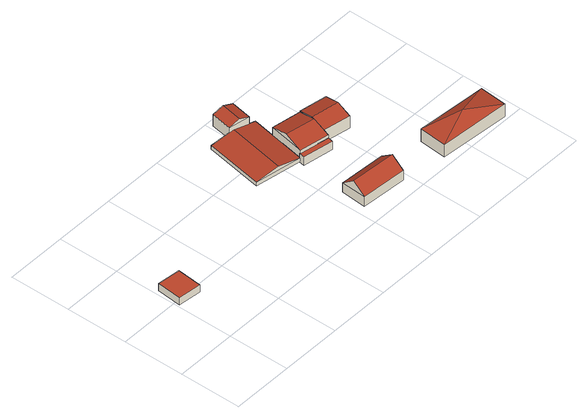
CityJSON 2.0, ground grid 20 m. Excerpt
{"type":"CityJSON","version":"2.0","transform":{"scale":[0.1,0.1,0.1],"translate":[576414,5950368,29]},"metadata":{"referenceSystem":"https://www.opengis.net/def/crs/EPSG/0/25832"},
"CityObjects":{
"building1":{"type":"Building","attributes":{"Gemeindeschluessel":"02000000","function":"31001_2120","roofType":"1000","measuredHeight":2.48,"storeysAboveGround":1},"geometry":[{"type":"Solid","lod":"2","boundaries":[[[[0,1,2,3]],[[4,5,1,0]],[[6,7,5,4]],[[3,2,7,6]],[[4,0,3,6]],[[1,5,7,2]]]],"semantics":{"surfaces":[{"type":"WallSurface"},{"type":"RoofSurface","Flaechenneigung":"90","Flaechenrichtung":"0","Flaechengroesse":"60.8604090016982"},{"type":"GroundSurface"}],"values":[[0,0,0,0,1,2]]}}]},
"building2":{"type":"Building","attributes":{"Gemeindeschluessel":"02000000","function":"31001_1010","roofType":"3100","measuredHeight":6.62,"storeysAboveGround":1},"address":[{"country":"Germany","locality":"Hamburg","thoroughfareNumber":"7","thoroughfareName":"Mühlenbrook","postcode":"22397"}],"geometry":[{"type":"Solid","lod":"2","boundaries":[[[[8,9,10,11]],[[12,13,9,8]],[[14,15,13,12]],[[11,10,15,14]],[[8,16,12]],[[14,17,11]],[[11,17,16,8]],[[12,16,17,14]],[[9,13,15,10]]]],"semantics":{"surfaces":[{"type":"WallSurface"},{"type":"RoofSurface","Flaechenneigung":"52.4849007286203","Flaechenrichtung":"4.14973849315988","Flaechengroesse":"77.8084865643064"},{"type":"RoofSurface","Flaechenneigung":"52.485010208436","Flaechenrichtung":"184.149738475189","Flaechengroesse":"77.8084865531766"},{"type":"GroundSurface"}],"values":[[0,0,0,0,0,0,1,2,3]]}}]},
"building3":{"type":"Building","attributes":{"Gemeindeschluessel":"02000000","function":"31001_2741"},"children":["building3-1","building3-2","building3-3","building3-4","building3-5"]},
"building3-1":{"type":"BuildingPart","attributes":{"roofType":"1000","measuredHeight":3,"storeysAboveGround":1},"parents":["building3"],"geometry":[{"type":"Solid","lod":"2","boundaries":[[[[18,19,20,21]],[[22,23,19,18]],[[24,25,23,22]],[[21,20,25,24]],[[22,18,21,24]],[[19,23,25,20]]]],"semantics":{"surfaces":[{"type":"WallSurface"},{"type":"RoofSurface","Flaechenneigung":"90","Flaechenrichtung":"0","Flaechengroesse":"17.7458429335475"},{"type":"GroundSurface"}],"values":[[0,0,0,0,1,2]]}}]},
"building3-2":{"type":"BuildingPart","attributes":{"roofType":"3100","measuredHeight":2.56,"storeysAboveGround":1},"parents":["building3"],"geometry":[{"type":"Solid","lod":"2","boundaries":[[[[26,27,28,29]],[[30,31,27,26]],[[32,33,31,30]],[[29,28,33,32]],[[26,34,30]],[[32,35,29]],[[29,35,34,26]],[[30,34,35,32]],[[27,31,33,28]]]],"semantics":{"surfaces":[{"type":"WallSurface"},{"type":"RoofSurface","Flaechenneigung":"79.8197352681867","Flaechenrichtung":"280.065460268597","Flaechengroesse":"150.459627764186"},{"type":"RoofSurface","Flaechenneigung":"79.8197536289407","Flaechenrichtung":"100.052583934294","Flaechengroesse":"150.433563693892"},{"type":"GroundSurface"}],"values":[[0,0,0,0,0,0,1,2,3]]}}]},
"building3-3":{"type":"BuildingPart","attributes":{"roofType":"3100","measuredHeight":5.8,"storeysAboveGround":1},"parents":["building3"],"geometry":[{"type":"Solid","lod":"2","boundaries":[[[[36,37,38,39]],[[40,23,37,36]],[[41,33,23,40]],[[39,38,33,41]],[[36,42,40]],[[41,43,39]],[[39,43,42,36]],[[40,42,43,41]],[[37,23,33,38]]]],"semantics":{"surfaces":[{"type":"WallSurface"},{"type":"RoofSurface","Flaechenneigung":"73.1765991336302","Flaechenrichtung":"10.0055404962083","Flaechengroesse":"60.2861279154877"},{"type":"RoofSurface","Flaechenneigung":"73.1764838395916","Flaechenrichtung":"190.021550068286","Flaechengroesse":"60.3031499056849"},{"type":"GroundSurface"}],"values":[[0,0,0,0,0,0,1,2,3]]}}]},
"building3-4":{"type":"BuildingPart","attributes":{"roofType":"3100","measuredHeight":5.8,"storeysAboveGround":1},"parents":["building3"],"geometry":[{"type":"Solid","lod":"2","boundaries":[[[[44,45,37,46]],[[47,48,45,44]],[[49,50,48,47]],[[46,37,50,49]],[[44,51,47]],[[49,52,46]],[[46,52,51,44]],[[47,51,52,49]],[[45,48,50,37]]]],"semantics":{"surfaces":[{"type":"WallSurface"},{"type":"RoofSurface","Flaechenneigung":"73.0756796449793","Flaechenrichtung":"10.0019582684322","Flaechengroesse":"48.0062662357082"},{"type":"RoofSurface","Flaechenneigung":"73.0756645740797","Flaechenrichtung":"190.010810114825","Flaechengroesse":"48.007078694668"},{"type":"GroundSurface"}],"values":[[0,0,0,0,0,0,1,2,3]]}}]},
"building3-5":{"type":"BuildingPart","attributes":{"roofType":"3100","measuredHeight":5.29,"storeysAboveGround":1},"parents":["building3"],"geometry":[{"type":"Solid","lod":"2","boundaries":[[[[53,54,55,56]],[[57,58,54,53]],[[59,60,58,57]],[[56,55,60,59]],[[53,61,57]],[[59,62,56]],[[56,62,61,53]],[[57,61,62,59]],[[54,58,60,55]]]],"semantics":{"surfaces":[{"type":"WallSurface"},{"type":"RoofSurface","Flaechenneigung":"70.4931948922125","Flaechenrichtung":"280.0773838486","Flaechengroesse":"24.8746909375381"},{"type":"RoofSurface","Flaechenneigung":"70.4927761273264","Flaechenrichtung":"100.071321688426","Flaechengroesse":"24.8719019530975"},{"type":"GroundSurface"}],"values":[[0,0,0,0,0,0,1,2,3]]}}]},
"building4":{"type":"Building","attributes":{"Gemeindeschluessel":"02000000","function":"31001_1010","roofType":"3500","measuredHeight":6.86,"storeysAboveGround":1},"address":[{"country":"Germany","locality":"Hamburg","thoroughfareNumber":"9","thoroughfareName":"Mühlenbrook","postcode":"22397"}],"geometry":[{"type":"Solid","lod":"2","boundaries":[[[[63,64,65,66]],[[67,68,64,63]],[[69,70,68,67]],[[66,65,70,69]],[[66,71,63]],[[63,71,67]],[[67,71,69]],[[69,71,66]],[[64,68,70,65]]]],"semantics":{"surfaces":[{"type":"WallSurface"},{"type":"RoofSurface","Flaechenneigung":"59.7682671574611","Flaechenrichtung":"4.53777248707491","Flaechengroesse":"57.7988212703667"},{"type":"RoofSurface","Flaechenneigung":"77.5942638996517","Flaechenrichtung":"94.5462207135284","Flaechengroesse":"52.44955603748"},{"type":"RoofSurface","Flaechenneigung":"60.9941197413677","Flaechenrichtung":"184.547703863309","Flaechengroesse":"60.0167962717035"},{"type":"RoofSurface","Flaechenneigung":"77.5942025445287","Flaechenrichtung":"274.548261108202","Flaechengroesse":"52.4260586384516"},{"type":"GroundSurface"}],"values":[[0,0,0,0,1,2,3,4,5]]}}]}
},
"vertices":[
[13,264,32],[13,264,7],[5,183,7],[5,183,32],[88,256,32],[88,256,7],[81,176,32],[81,176,7],
[781,132,43],[781,132,9],[632,142,9],[632,142,43],[775,49,43],[775,49,9],[626,60,43],[626,60,9],[778,90,75],[629,101,75],
[654,312,34],[654,312,4],[651,294,4],[651,294,34],[752,294,34],[752,294,4],[749,277,34],[749,277,4],
[539,527,16],[539,527,4],[505,338,4],[505,338,16],[691,500,16],[691,500,4],[657,311,16],[657,311,4],[615,513,30],[581,324,30],
[773,413,44],[773,413,4],[678,429,4],[678,429,44],[752,294,44],[657,311,44],[762,353,62],[668,370,62],
[863,397,47],[863,397,4],[773,413,47],[845,298,47],[845,298,4],[755,314,47],[755,314,4],[854,347,62],[764,363,62],
[613,583,45],[613,583,4],[601,515,4],[601,515,45],[681,571,45],[681,571,4],[669,503,45],[669,503,4],[647,577,57],[635,509,57],
[1154,96,53],[1154,96,9],[924,114,9],[924,114,53],[1147,7,53],[1147,7,9],[917,25,53],[917,25,9],[1036,61,78]
]}
